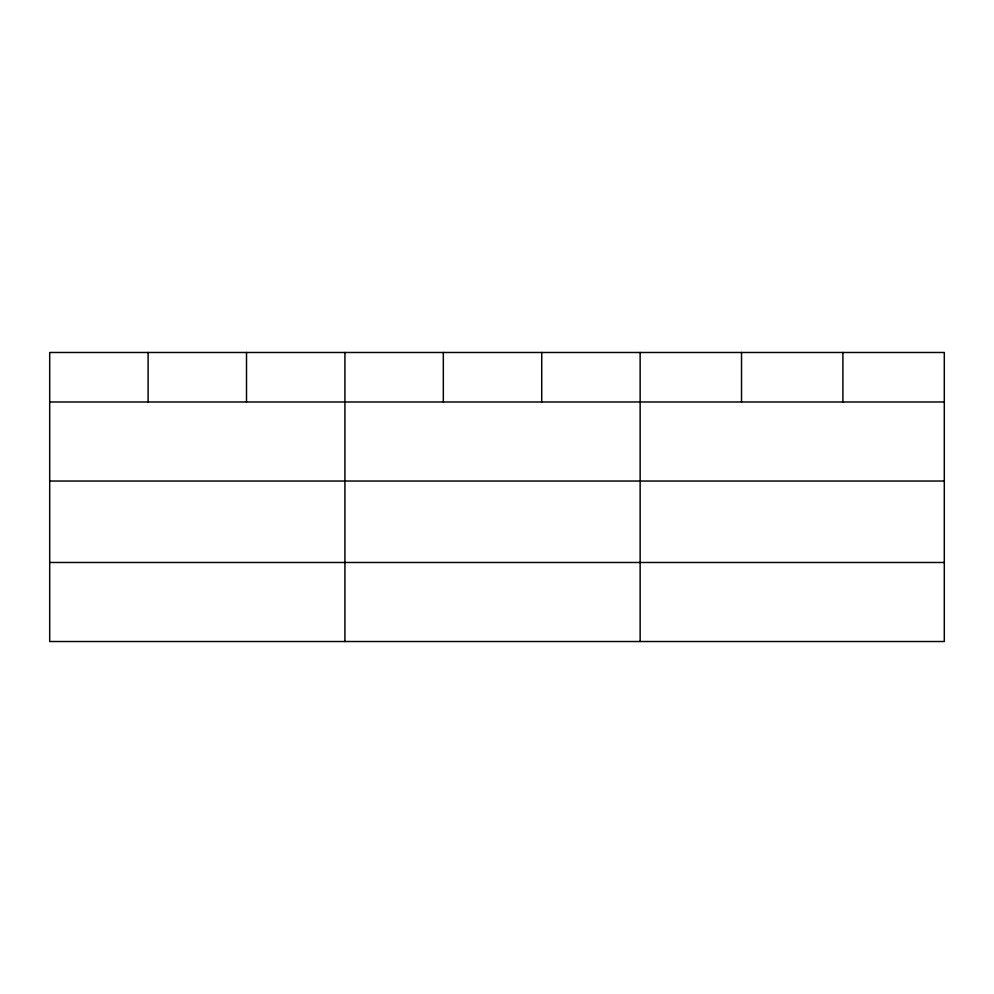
<?xml version="1.0" encoding="UTF-8"?>
<svg xmlns="http://www.w3.org/2000/svg" width="994" height="994" viewBox="0 0 994 994"><rect width="100%" height="100%" fill="white"/><g stroke="black" fill="none" stroke-linecap="round" stroke-linejoin="round"><path stroke-width="1.49" d="M944.3 481.034L944.3 352.485L49.7 352.485L49.7 641.515L944.3 641.515L944.3 481.034L49.7 481.034M49.7 401.986L944.3 401.986M49.7 562.48L944.3 562.48M842.912 352.485L842.912 401.986M741.524 352.485L741.524 401.986M640.136 352.485L640.136 641.515M541.73 352.485L541.73 401.986M443.324 352.485L443.324 401.986M344.918 352.485L344.918 641.515M246.512 352.485L246.512 401.986M148.106 352.485L148.106 401.986"/></g></svg>
